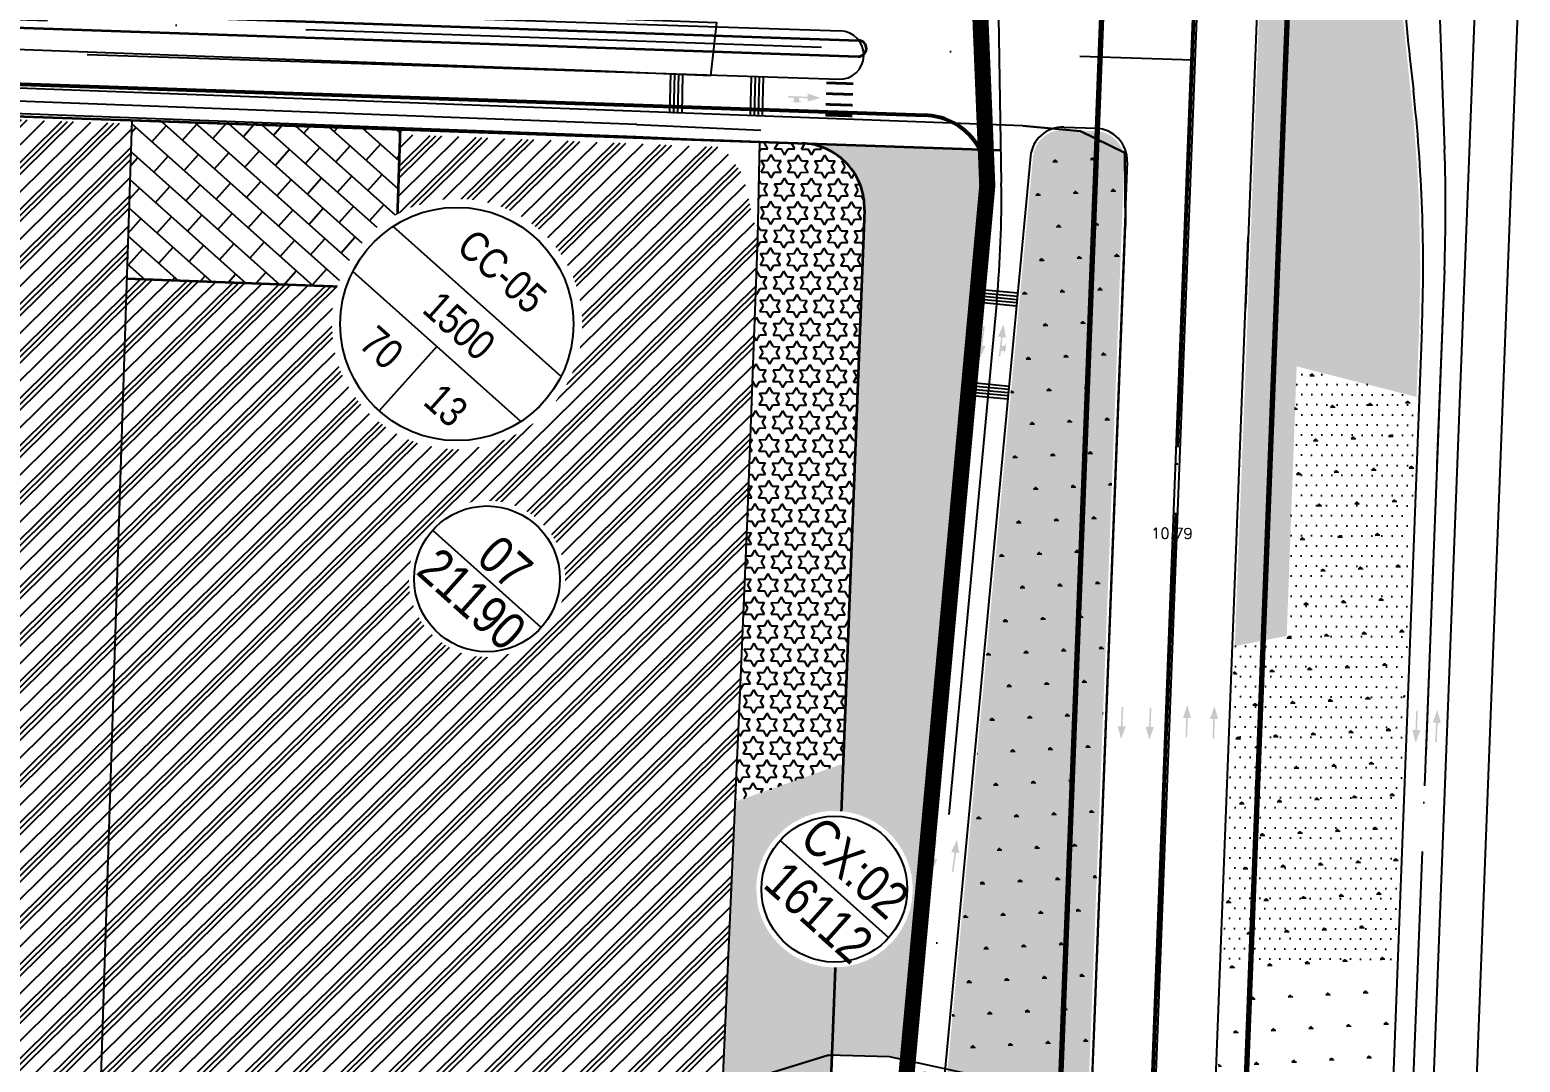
# Model space of a CAD drawing. Extents: x 577299 to 581055, y 2342699 to 2346415.
# Drawn here: x 580604.8 to 580882, y 2343500.2 to 2343692.2 of the extents above; entities that cross this region are included whole.
import ezdxf
from ezdxf.enums import TextEntityAlignment as Align

# ---------------------------------------------------------------- set-up
doc = ezdxf.new("R2010")
doc.units = 0
doc.header["$LTSCALE"] = 10
doc.header["$MEASUREMENT"] = 0
doc.set_wipeout_variables(frame=1)
for name, pattern in [('ACAD_ISO10W100', [18, 12, -3, 0, -3]), ('CENTER', [2, 1.25, -0.25, 0.25, -0.25]), ('DUONGDUT', [0.1875, 0.125, -0.0625]), ('HIDDEN', [0.375, 0.25, -0.125])]:
    doc.linetypes.add(name, pattern=pattern)
for name, color, linetype in [('cayxanh', 74, 'Continuous'), ('dientich', 11, 'Continuous'), ('HTCN', 192, 'Continuous'), ('HTRanhTN', 147, 'Continuous'), ('HTTruongHoc', 40, 'Continuous'), ('KYHIEU', 2, 'Continuous'), ('Long dg', 30, 'Continuous'), ('Lopcaodo', 7, 'Continuous'), ('Lopduong', 7, 'Continuous'), ('LOPKHUNG', 9, 'Continuous'), ('Tim dg', 6, 'CENTER'), ('Vhe', 5, 'Continuous')]:
    doc.layers.add(name, color=color, linetype=linetype)
for name, color, linetype, lineweight in [('dqh', 7, 'Continuous', 60), ('HTCayXanh', 82, 'Continuous', 20), ('r-g-t-ke', 7, 'Continuous', 20), ('VACHSON', 7, 'Continuous', 15), ('whe', 142, 'Continuous', 35), ('wlong-duong', 40, 'Continuous', 53)]:
    doc.layers.add(name, color=color, linetype=linetype, lineweight=lineweight)
doc.styles.add('CHUHOA', font='VHARIALN.TTF')
doc.styles.add('CHUNHO', font='romans.shx')
doc.linetypes.add('BOCAP_XAY', pattern='A,0.75,[147,LTTLL.SHX,S=0.1,R=0,X=0,Y=0],0.75', length=1.5)
pattern_1 = [(44.58224144658647, (-17089.49387132749, 4285.578996322351), (-4.387077063733642, 4.451522754840438), []), (44.58224144658647, (-17090.0422559604, 4286.135436666897), (-4.387077063733642, 4.451522754840438), []), (44.58224144658647, (-17090.59064059355, 4286.691877011443), (-4.387077063733642, 4.451522754840438), []), (44.58224144658647, (-17092.2357944923, 4288.361198044266), (-4.387077063733642, 4.451522754840438), [])]
pattern_2 = [(3.214698798336389, (577864.8251406096, 2342974.837960683), (3.154539778366761, 6.248910202597416), [0.8749999999999994, -6.124999999999996]), (93.21469879833634, (577865.2619521646, 2342974.862494654), (-3.834445096827701, 5.856366683604962), [0.4374999999999998, -11.686855642]), (93.21469879833634, (577865.3711550531, 2342974.868628146), (-3.834445096827701, 5.856366683604962), [0.3499999999999999, -11.774355642]), (93.21469879833634, (577865.1527492758, 2342974.856361161), (-3.834445096827701, 5.856366683604962), [0.3499999999999999, -11.774355642]), (63.21469879833626, (577865.4803579417, 2342974.874761638), (-3.834445092233739, 5.85636668661285), [0.2799999999999998, -6.719999999999996]), (123.2146987983363, (577865.043546387, 2342974.850227668), (-6.988984870600502, -0.3925435159845643), [0.2799999999999997, -6.71999999999999])]
pattern_3 = [(3.214698798336389, (577864.8251406096, 2342974.837960683), (3.154539778366761, 6.248910202597416), [0.8749999999999994, -6.124999999999996]), (93.21469879833634, (577865.2619521644, 2342974.862494653), (-3.834445096827701, 5.856366683604962), [0.4374999999999998, -11.686855642]), (93.21469879833634, (577865.3711550529, 2342974.868628145), (-3.834445096827701, 5.856366683604962), [0.3499999999999999, -11.774355642]), (93.21469879833634, (577865.1527492756, 2342974.856361161), (-3.834445096827701, 5.856366683604962), [0.3499999999999999, -11.774355642]), (63.21469879833626, (577865.4803579415, 2342974.874761638), (-3.834445092233739, 5.85636668661285), [0.2799999999999998, -6.719999999999996]), (123.2146987983363, (577865.043546387, 2342974.850227668), (-6.988984870600502, -0.3925435159845643), [0.2799999999999997, -6.71999999999999])]
pattern_4 = [(359.5822414465865, (-17089.49387132749, 4285.578996322351), (0.01578590593719631, 2.165005960155136), [1.25, -1.25]), (59.58224144658642, (-17089.49387132749, 4285.578996322351), (-1.867057207870469, 1.096173975640932), [1.25, -1.25]), (119.5822414465864, (-17088.86099498766, 4286.656942308764), (-1.882843113807666, -1.068831984514204), [1.249999999999999, -1.249999999999999])]
pattern_5 = [(359.8276750916211, (580965.8097641543, 2346648.409900509), (0.9431350706841188, 1.872171864024684), [0, -1.874999999999995])]

# ---------------------------------------------------------------- blocks, each defined once
blk = doc.blocks.new('dct')
at = {"layer": 'Lopcaodo', "style": 'CHUNHO'}
blk.add_attdef('CAO_DO', (0, 0), '', height=4, dxfattribs=at)
blk = doc.blocks.new('A$C637608E5')
at = {"layer": 'VACHSON'}
blk.add_hatch(color=256, dxfattribs=at).paths.add_polyline_path([(5.999999791150913, 1.199999751988798), (2.399999791174196, 1.19999975245446), (2.39999979105778, 1.799999751616269), (-2.089072950184345e-07, 1.049999751616269), (2.399999791115988, 0.2999997516162694), (2.39999979105778, 0.8999997521750629), (3.999999791092705, 0.8999997526407242), (3.891079665045254, 0.2999997520819306), (3.280029001820367, 0.2999997520819306), (4.334489066503011, -2.48197466135025e-07), (5.49999979196582, 0.2999997520819306), (4.888949129206594, 0.2999997520819306), (4.997869255312253, 0.8999997517094016), (5.999999791150913, 0.8999997521750629)])
blk = doc.blocks.new('KH1')
blk.add_wipeout([(-9.815119456102618, 12.404740682925475), (-7.928703719729572, 13.630616989834209), (-6.2936617965533905, 14.440019016168051), (-4.990080078460707, 14.941880748275345), (-3.044045688846083, 15.479942078704141), (-1.6776825051704556, 15.717712344924973), (0.6337484963214628, 15.871199986289284), (0.6338390846552322, 15.871199985577611), (2.707968272994698, 15.747705651788497), (4.264333061747788, 15.49003355722894), (5.932968518104801, 15.048646055482408), (8.148035402664583, 14.173775639725346), (9.750643573235187, 13.305567916785371), (11.432544526336198, 12.13691817495312), (13.033011343902768, 10.712735401930697), (14.252265038467932, 9.350260761654248), (15.372318226482388, 7.790299001081667), (16.15638603063238, 6.429811262014283), (17.216303460202514, 3.9225681688419805), (17.75712989380162, 1.9085119984362997), (18.055526878773183, -0.17075637020022327), (18.1148684198123, -1.6099199372964215), (17.902499176973883, -4.3264993486354335), (17.43264955666622, -6.445876608543406), (16.65104186108533, -8.612481399515094), (15.720640707677818, -10.440278774586742), (13.845997719605073, -13.056579896551165), (12.145833946884872, -14.765201855953867), (10.189406421313489, -16.248190169707442), (7.410489096666792, -17.724054745070433), (5.4833893786393695, -18.40487564161338), (3.5570247796099324, -18.844884676209176), (0.6337484964899325, -19.091039860894025), (-2.1303580842449055, -18.871126980138676), (-3.947856328314831, -18.479965906793954), (-5.712765514219493, -17.89829965082342), (-7.110599306181582, -17.282017145322786), (-8.465822403928197, -16.53598315617877), (-10.165047533860744, -15.356758049176381), (-10.165047533860744, -15.356758049176381), (-12.946862911990596, -12.617033435934104), (-14.185428233028558, -10.882543884214865), (-15.363752714218656, -8.657579748098023), (-16.13676136185695, -6.5434331753345525), (-16.760585714776546, -3.3496587447714887), (-16.76058571463039, -1.609919936667339), (-16.639835790760607, 1.0757531002613305), (-16.228061740090737, 3.0019028418333207), (-15.032075385260196, 6.147110157236604), (-13.344101922620645, 8.888139475993455), (-12.056425908261755, 10.412934439835649)])
blk.add_line((16.90621199877933, -1.609919938258827), (-15.63871500501409, -1.609911752399057))
blk.add_circle((0.6337484971154481, -1.609919938258827), 16.2724635018339)

msp = doc.modelspace()

# ---------------------------------------------------------------- hatches: boundary and pattern name
at = {"layer": 'cayxanh'}
h = msp.add_hatch(dxfattribs=at)
h.set_pattern_fill('STARS', color=256, scale=9.999999999999998, angle=-0.4177585534135331, style=0)
h.set_pattern_definition(pattern_4)
edge = h.paths.add_edge_path()
edge.add_line((580740.5847781943, 2343671.39890719), (580748.4311491358, 2343671.129823189))
edge.add_arc((580748.0198620684, 2343659.136873472), 11.99999999940849, -2.2075358240618925, 88.03586423077729, ccw=False)
edge.add_line((580760.0109563733, 2343658.674642631), (580759.1207247537, 2343635.580443011))
edge.add_line((580759.1207247537, 2343635.580443011), (580739.5601748448, 2343635.723066637))
edge.add_line((580739.5601748449, 2343635.723066637), (580740.5847781945, 2343671.398907191))
h = msp.add_hatch(dxfattribs=at)
h.set_pattern_fill('STARS', color=256, scale=9.999999999999998, angle=-0.4177585534135331, style=0)
h.set_pattern_definition([(318.2146699746629, (581381.0807274815, 2344376.620268733), (1.442671834006157, 1.614372318177822), [1.25, -1.25]), (18.21466997466294, (581381.0807274815, 2344376.620268733), (-0.6767515217052895, 2.05657661666253), [1.25, -1.25]), (78.21466997466297, (581382.268092548, 2344377.01099141), (-2.119423355711445, 0.4422042984847079), [1.25, -1.25])])
h.paths.add_polyline_path([(580782.8722426875, 2343663.237196759), (580782.740879083, 2343666.445615768, 0.07871170658461087), (580781.5162522362, 2343669.995200318), (580748.4311491358, 2343671.12982319, -0.4154583595835203), (580760.0109563733, 2343658.674642631), (580755.7007576665, 2343546.860383122), (580757.5774071822, 2343546.570945303), (580759.0428254935, 2343546.165972276), (580760.1315112491, 2343545.753956835), (580761.6395004811, 2343545.007690923), (580762.6205510569, 2343544.39671475), (580764.1420681272, 2343543.208564307), (580765.3623285457, 2343541.980068589), (580766.186329507, 2343540.955733255), (580766.9780780836, 2343539.754900081), (580767.8686578372, 2343537.981287744), (580768.3823722932, 2343536.55190415), (580768.7785263546, 2343534.891804117), (580768.9821859971, 2343533.118141991), (580768.9832358574, 2343531.594505276), (580768.812983749, 2343530.003239987), (580768.5447243713, 2343528.722489785), (580767.8110950724, 2343526.576002396), (580767.0287758904, 2343525.024210883), (580766.0596064096, 2343523.566515581), (580765.2973346254, 2343522.639307527), (580763.6569002315, 2343521.06922517), (580762.1880916175, 2343520.013202613), (580760.4993404094, 2343519.100948543), (580758.906267493, 2343518.481842752), (580756.288624912, 2343517.897105135), (580754.5804234094, 2343517.796909734), (580753.952391915, 2343501.504650095), (580764.5991483179, 2343501.197654557), (580768.0794330395, 2343500.4416294)])
h = msp.add_hatch(dxfattribs=at)
h.set_pattern_fill('STARS', color=256, scale=9.999999999999998, angle=-0.4177585534135331, style=0)
h.set_pattern_definition(pattern_4)
h.paths.add_polyline_path([(580759.120724754, 2343635.580443011), (580739.5601748449, 2343635.723066637), (580738.2947485615, 2343601.300685776), (580736.9947916972, 2343570.309153339), (580736.0231591144, 2343548.642159994), (580756.0414816316, 2343555.699371868)])
h = msp.add_hatch(dxfattribs=at)
h.set_pattern_fill('STARS', color=256, scale=9.999999999999998, angle=-0.4177585534135331, style=0)
h.set_pattern_definition(pattern_4)
edge = h.paths.add_edge_path()
edge.add_line((580756.0414816316, 2343555.699371868), (580745.4851007512, 2343281.847980894))
edge.add_arc((580739.4895535987, 2343282.079096314), 5.99999999962375, 267.9655046222066, 357.7924641759381, ccw=False)
edge.add_line((580739.2765465099, 2343276.082878508), (580725.3767447419, 2343276.576649148))
edge.add_line((580725.3767447418, 2343276.576649148), (580733.179946571, 2343485.239729539))
edge.add_line((580733.1799465709, 2343485.239729539), (580736.0231591143, 2343548.642159994))
edge.add_line((580736.0231591142, 2343548.642159994), (580756.0414816316, 2343555.699371868))
at = {"layer": 'HTCayXanh', "extrusion": (-8.808610510276462e-05, -0.0001148996954278032, 0.9999999895194491)}
h = msp.add_hatch(dxfattribs=at)
h.set_pattern_fill('SWAMP', color=256, scale=6.99999999999999, angle=44.58224144541879, style=0)
h.set_pattern_definition(pattern_2)
edge = h.paths.add_edge_path()
edge.add_line((580862.7501752004, 2343623.94905544), (580840.4524181022, 2343629.629088209))
edge.add_line((580840.4524181017, 2343629.629088209), (580838.6053940143, 2343579.485829979))
edge.add_line((580838.6053940139, 2343579.485829979), (580828.9389963585, 2343577.580372285))
edge.add_line((580828.9389963592, 2343577.580372285), (580831.9950715248, 2343655.943098996))
edge.add_line((580831.9950715248, 2343655.943098996), (580836.3399024209, 2343772.061972369))
edge.add_line((580836.339902421, 2343772.06197237), (580837.848436581, 2343812.851706673))
edge.add_arc((580849.4198176695, 2343812.423760182), 11.57929179625674, 158.5624341704153, 177.8819850595276, ccw=False)
edge.add_line((580838.6416231361, 2343816.655842542), (580847.7028027154, 2343840.340323606))
edge.add_arc((580852.8269625916, 2343838.379928834), 5.486361462081247, 87.69826997652638, 159.0642105185757, ccw=False)
edge.add_line((580853.0473056363, 2343843.861863806), (580858.2242121509, 2343843.666009177))
edge.add_arc((580858.0161967119, 2343838.167663372), 5.502279255799278, -2.192786047492973, 87.83339829741368, ccw=False)
edge.add_line((580863.5144468781, 2343837.957135194), (580862.4799512677, 2343811.229665454))
edge.add_line((580862.4799512685, 2343811.229665454), (580860.0499210748, 2343748.446838891))
edge.add_line((580860.0499210742, 2343748.446838891), (580859.3939639381, 2343731.499377414))
edge.add_arc((581159.6691265854, 2343719.877127323), 300.4999999999995, 177.7834542172988, 181.6958762051745)
edge.add_line((580859.3007477722, 2343710.984039605), (580859.6472037655, 2343702.933224957))
edge.add_line((580859.6472037653, 2343702.933224957), (580860.3033308762, 2343693.79321735))
edge.add_line((580860.3033308764, 2343693.79321735), (580862.2434734607, 2343674.972772411))
edge.add_line((580862.2434734604, 2343674.972772412), (580862.8543872051, 2343667.02637509))
edge.add_line((580862.8543872051, 2343667.02637509), (580863.2416633491, 2343659.387224039))
edge.add_line((580863.2416633486, 2343659.387224039), (580863.4561759331, 2343647.572714289))
edge.add_line((580863.456175934, 2343647.572714288), (580863.2781868593, 2343637.709303295))
edge.add_line((580863.2781868589, 2343637.709303295), (580862.9126560581, 2343628.164098507))
edge.add_line((580862.9126560586, 2343628.164098507), (580862.7501751999, 2343623.949055439))
h = msp.add_hatch(dxfattribs=at)
h.set_pattern_fill('SWAMP', color=256, scale=6.99999999999999, angle=44.58224144541879, style=0)
h.set_pattern_definition(pattern_3)
h.paths.add_polyline_path([(580801.1759960747, 2343480.423837783), (580803.307248509, 2343535.712322709), (580804.7372722034, 2343572.809684886), (580795.1574230667, 2343570.921287793), (580791.6720441938, 2343480.504351162)])
h.paths.add_polyline_path([(580804.7372722034, 2343572.809684886), (580808.3945828588, 2343667.686838695, 0.4145443155495398), (580803.1043147498, 2343673.394848477), (580799.1133153348, 2343673.544180081), (580795.1574230667, 2343570.921287793)])
h.paths.add_polyline_path([(580791.6720441938, 2343480.504351162), (580799.1133153348, 2343673.544180081), (580797.0942826984, 2343673.619726418, 0.3979402686057793), (580791.412542416, 2343668.635858008), (580788.5354361353, 2343637.88095133), (580782.130606591, 2343569.416349841), (580777.9252749272, 2343524.463341411), (580773.8270755059, 2343480.655526038)])
h.paths.add_polyline_path([(580805.9523137948, 2343672.594862969), (580805.5057013307, 2343660.658808968), (580800.185413419, 2343660.857878686), (580800.6320258838, 2343672.793932687)], flags=25)
h = msp.add_hatch(dxfattribs=at)
h.set_pattern_fill('SWAMP', color=256, scale=6.99999999999999, angle=44.58224144541879, style=0)
h.set_pattern_definition(pattern_2)
h.paths.add_polyline_path([(580862.7501752004, 2343623.94905544), (580840.4524181017, 2343629.629088209), (580838.5188454939, 2343579.468769378), (580861.2079617106, 2343583.941288779)])
h.paths.add_polyline_path([(580861.2079617106, 2343583.941288779), (580838.5188454939, 2343579.468769378), (580836.1660058969, 2343518.431917783), (580858.6753654631, 2343518.2412282)])
h.paths.add_polyline_path([(580838.5188454939, 2343579.468769378), (580828.9389963592, 2343577.580372285), (580826.6620540237, 2343518.512431162), (580836.1660058969, 2343518.431917783)])
h = msp.add_hatch(dxfattribs=at)
h.set_pattern_fill('SWAMP', color=256, scale=6.99999999999999, angle=44.58224144541879, style=0)
h.set_pattern_definition(pattern_3)
h.paths.add_polyline_path([(580858.6697574514, 2343518.095746377), (580857.1992912628, 2343479.949232598), (580825.1859797908, 2343480.220435561), (580825.7765432729, 2343495.540704529), (580826.6935064127, 2343519.328362188)])
at = {"layer": 'HTCN'}
h = msp.add_hatch(dxfattribs=at)
h.set_pattern_fill('PLASTI', color=256, scale=24.99999999999999, angle=44.58224144658647, style=0)
h.set_pattern_definition(pattern_1)
edge = h.paths.add_edge_path()
edge.add_arc((580518.1375984154, 2343533.129853319), 27.12077250302571, 333.2481447317722, 483.1812240455889)
edge.add_line((580503.2946983716, 2343555.828413173), (580542.3554819073, 2343520.922051701))
edge = h.paths.add_edge_path()
edge.add_arc((580518.1375984151, 2343533.129853319), 27.12077250306786, 228.2146843889573, 303.1812538881221)
edge.add_line((580532.9805102819, 2343510.431301196), (580513.4501157821, 2343527.884484374))
edge.add_line((580513.450115782, 2343527.884484374), (580500.0659051776, 2343512.90733605))
h.paths.add_polyline_path([(580451.600142757, 2343681.311399792), (580623.6928630501, 2343674.757643552), (580617.9099196941, 2343495.63832439), (580532.9672417706, 2343499.860493022), (580444.6726701115, 2343504.08137839)])
edge = h.paths.add_edge_path()
edge.add_arc((580518.1375984156, 2343533.129853319), 27.12077250297108, 303.181253887847, 333.2481447314449)
edge.add_line((580542.3554819073, 2343520.922051701), (580503.2946983716, 2343555.828413173))
edge.add_arc((580518.1375984154, 2343533.129853318), 27.12077250330956, 123.1812240450446, 153.2481148861458)
edge.add_line((580493.9197212826, 2343545.337667552), (580532.980510282, 2343510.431301196))
h = msp.add_hatch(dxfattribs=at)
h.set_pattern_fill('PLASTI', color=256, scale=24.99999999999999, angle=44.58224144658647, style=0)
h.set_pattern_definition(pattern_1)
h.paths.add_polyline_path([(580661.2353044876, 2343641.452547205), (580661.9740048468, 2343644.441984967), (580622.7617208939, 2343645.917331646), (580617.9096490515, 2343495.633871397), (580733.1799465709, 2343485.239729539), (580736.9947916977, 2343570.30915335), (580738.2947485612, 2343601.300685775), (580740.2132446135, 2343653.488002132), (580737.4290171051, 2343665.312119702), (580733.7672183111, 2343670.434879517), (580673.6555677205, 2343672.795542731), (580673.1752571533, 2343657.918533459), (580675.5236515037, 2343659.135568273), (580679.6371089267, 2343660.36100019), (580682.2720228282, 2343660.732903069), (580686.269950734, 2343660.721849006), (580689.2345534912, 2343660.264614903), (580691.5792227893, 2343659.61665806), (580693.3211199981, 2343658.957433353), (580695.7339027689, 2343657.763407894), (580697.3035836911, 2343656.785846017), (580699.7379659042, 2343654.884840528), (580699.7380559659, 2343654.884760043), (580701.6904276724, 2343652.91921216), (580703.0088292111, 2343651.280275625), (580704.2756269341, 2343649.358942548), (580705.700554539, 2343646.521162809), (580706.5224976684, 2343644.234149059), (580707.1563441677, 2343641.577989005), (580707.4821995951, 2343638.740129603), (580707.4838793713, 2343636.302310859), (580707.2114759982, 2343633.756286398), (580706.782260993, 2343631.707086075), (580705.6084541155, 2343628.272706252), (580704.3567434244, 2343625.789839832), (580702.8060722551, 2343623.457527349), (580701.5864374009, 2343621.973994462), (580698.9617423704, 2343619.46186269), (580696.6116485884, 2343617.772226599), (580693.9096466552, 2343616.312620087), (580691.3607299887, 2343615.32205082), (580687.1725018597, 2343614.386470634), (580683.9641722941, 2343614.198284484), (580680.7015316673, 2343614.462101188), (580676.6275041264, 2343615.463745405), (580674.1067106882, 2343616.499017278), (580671.8005985902, 2343617.77305021), (580668.6755913349, 2343620.125522964), (580666.1229104274, 2343622.799943597), (580664.6634900048, 2343624.803599642), (580663.4256086806, 2343626.949932161), (580662.583427208, 2343628.804550069), (580661.8988874613, 2343630.750308697), (580661.2572130708, 2343633.432374488), (580660.9256653208, 2343638.627715229)])
at = {"layer": 'HTTruongHoc'}
h = msp.add_hatch(dxfattribs=at)
h.set_pattern_fill('AR-B816', color=1, scale=0.4999999999999999, angle=-0.4177585534135331, style=0)
h.set_pattern_definition([(318.2146699746629, (581381.0807274815, 2344376.620268733), (2.665366308826953, 2.982586535168793), []), (48.21466997462534, (581381.0807274815, 2344376.620268733), (-0.3172202263418398, 5.647952843995744), [3.999999999999999, -3.999999999999999])])
h.paths.add_polyline_path([(580661.9339460909, 2343644.443492161), (580663.1504013046, 2343647.500145087), (580665.3677223116, 2343651.229622544), (580666.9134018434, 2343652.959263836), (580669.4195503962, 2343655.52206825), (580671.5402317388, 2343657.071195851), (580673.1752571532, 2343657.918533459), (580673.6845485932, 2343673.693188408), (580623.7151267529, 2343675.406843305), (580622.7628300741, 2343645.917289912)])
at = {"layer": 'Tim dg', "linetype": 'Continuous', "extrusion": (-8.808610510276462e-05, -0.0001148996954278032, 0.9999999895194491)}
h = msp.add_hatch(dxfattribs=at)
h.set_pattern_fill('DOTS', color=96, scale=29.99999999999996, angle=-0.1723249083789161, style=0)
h.set_pattern_definition(pattern_5)
edge = h.paths.add_edge_path()
edge.add_line((580862.7501752002, 2343623.94905544), (580840.452418102, 2343629.629088209))
edge.add_line((580840.4524181017, 2343629.62908821), (580838.6053940143, 2343579.48582998))
edge.add_line((580838.6053940139, 2343579.485829979), (580828.9389963585, 2343577.580372286))
edge.add_line((580828.9389963592, 2343577.580372286), (580831.9950715248, 2343655.943098996))
edge.add_line((580831.9950715245, 2343655.943098996), (580836.3399024206, 2343772.061972369))
edge.add_line((580836.339902421, 2343772.06197237), (580837.848436581, 2343812.851706673))
edge.add_arc((580849.41981767, 2343812.423760183), 11.57929179625674, 158.5624341704153, 177.8819850595276, ccw=False)
edge.add_line((580838.6416231366, 2343816.655842543), (580847.7028027158, 2343840.340323607))
edge.add_arc((580852.8269625916, 2343838.379928835), 5.486361462081247, 87.69826997652638, 159.0642105185757, ccw=False)
edge.add_line((580853.0473056361, 2343843.861863807), (580858.2242121507, 2343843.666009177))
edge.add_arc((580858.0161967117, 2343838.167663373), 5.502279255799278, -2.192786047492973, 87.83339829741368, ccw=False)
edge.add_line((580863.5144468783, 2343837.957135194), (580862.479951268, 2343811.229665454))
edge.add_line((580862.4799512685, 2343811.229665455), (580860.0499210748, 2343748.446838891))
edge.add_line((580860.0499210744, 2343748.446838891), (580859.3939639383, 2343731.499377414))
edge.add_arc((581159.6691265856, 2343719.877127324), 300.4999999999995, 177.7834542172988, 181.6958762051745)
edge.add_line((580859.3007477722, 2343710.984039606), (580859.6472037655, 2343702.933224957))
edge.add_line((580859.6472037653, 2343702.933224957), (580860.3033308762, 2343693.793217351))
edge.add_line((580860.3033308764, 2343693.793217351), (580862.2434734607, 2343674.972772412))
edge.add_line((580862.2434734604, 2343674.972772413), (580862.8543872051, 2343667.026375091))
edge.add_line((580862.8543872053, 2343667.02637509), (580863.2416633493, 2343659.38722404))
edge.add_line((580863.2416633486, 2343659.387224039), (580863.4561759331, 2343647.572714289))
edge.add_line((580863.456175934, 2343647.572714289), (580863.2781868593, 2343637.709303296))
edge.add_line((580863.2781868591, 2343637.709303296), (580862.9126560583, 2343628.164098508))
edge.add_line((580862.9126560586, 2343628.164098508), (580862.7501751999, 2343623.94905544))
h = msp.add_hatch(dxfattribs=at)
h.set_pattern_fill('DOTS', color=96, scale=29.99999999999996, angle=-0.1723249083789161, style=0)
h.set_pattern_definition([(359.8276750916211, (580965.809764154, 2346648.409900509), (0.9431350706841188, 1.872171864024684), [0, -1.874999999999995])])
h.paths.add_polyline_path([(580801.1759960749, 2343480.423837784), (580803.307248509, 2343535.71232271), (580804.7372722037, 2343572.809684887), (580795.1574230664, 2343570.921287793), (580791.6720441938, 2343480.504351163)])
h.paths.add_polyline_path([(580804.7372722037, 2343572.809684887), (580808.3945828585, 2343667.686838695, 0.4145443155495398), (580803.1043147498, 2343673.394848478), (580799.1133153345, 2343673.544180082), (580795.1574230664, 2343570.921287793)])
h.paths.add_polyline_path([(580791.6720441938, 2343480.504351163), (580799.1133153345, 2343673.544180082), (580797.0942826979, 2343673.619726418, 0.3979402686057793), (580791.412542416, 2343668.635858008), (580788.5354361353, 2343637.88095133), (580782.1306065912, 2343569.416349841), (580777.9252749269, 2343524.463341411), (580773.8270755054, 2343480.655526039)])
h.paths.add_polyline_path([(580805.952313795, 2343672.59486297), (580805.5057013307, 2343660.658808969), (580800.1854134193, 2343660.857878686), (580800.6320258838, 2343672.793932687)], flags=25)
h = msp.add_hatch(dxfattribs=at)
h.set_pattern_fill('DOTS', color=96, scale=29.99999999999996, angle=-0.1723249083789161, style=0)
h.set_pattern_definition(pattern_5)
h.paths.add_polyline_path([(580862.7501752002, 2343623.94905544), (580840.4524181017, 2343629.62908821), (580838.5188454939, 2343579.468769379), (580861.2079617104, 2343583.941288779)])
h.paths.add_polyline_path([(580861.2079617104, 2343583.941288779), (580838.5188454939, 2343579.468769379), (580836.1660058973, 2343518.431917783), (580858.6753654631, 2343518.241228201)])
h.paths.add_polyline_path([(580838.5188454939, 2343579.468769379), (580828.9389963592, 2343577.580372286), (580826.6620540239, 2343518.512431163), (580836.1660058973, 2343518.431917783)])
at = {"layer": 'VACHSON', "extrusion": (-8.808610510267492e-05, -0.0001148996954270983, 0.9999999895194491)}
for points in [[(580782.437067786, 2343637.055059783), (580781.9728943971, 2343633.485109775), (580782.5678860662, 2343633.407747545), (580781.5146975568, 2343631.124483661), (580781.0804068963, 2343633.601153123), (580781.675398564, 2343633.523790892), (580782.1395719522, 2343637.093740899)], [(580773.4780062891, 2343541.571608985), (580773.0138329016, 2343538.001658978), (580773.6088245688, 2343537.924296747), (580772.55563606, 2343535.641032864), (580772.1213453996, 2343538.117702325), (580772.7163370671, 2343538.040340094), (580773.180510456, 2343541.610290101)]]:
    msp.add_hatch(color=256, dxfattribs=at).paths.add_polyline_path(points)
at = {"layer": 'VACHSON', "extrusion": (-8.808610510273748e-05, -0.0001148996954270931, 0.9999999895194491)}
for points in [[(580808.1963589126, 2343566.254049174), (580808.0491480748, 2343562.657060301), (580808.6486462203, 2343562.632525161), (580807.8011329814, 2343560.265201503), (580807.1499008569, 2343562.69386301), (580807.7493990026, 2343562.669327871), (580807.8966098407, 2343566.266316744)], [(580813.4279957917, 2343566.149542108), (580813.2807849527, 2343562.552553234), (580813.8802830991, 2343562.528018094), (580813.0327698595, 2343560.160694435), (580812.381537735, 2343562.589355943), (580812.9810358812, 2343562.564820804), (580813.1282467176, 2343566.161809677)], [(580820.0760354102, 2343560.616373665), (580820.1980376127, 2343564.214305772), (580820.7976929643, 2343564.193972072), (580820.1294585781, 2343566.618010603), (580819.2985545862, 2343564.244806323), (580819.8982099374, 2343564.224472622), (580819.7762077344, 2343560.626540515)], [(580825.1091934363, 2343560.428047514), (580825.2311956387, 2343564.025979621), (580825.8308509905, 2343564.005645921), (580825.1626166045, 2343566.429684452), (580824.3317126122, 2343564.056480172), (580824.9313679638, 2343564.036146471), (580824.8093657605, 2343560.438214364)], [(580862.9973181696, 2343565.571384178), (580862.8501073315, 2343561.974395304), (580863.4496054777, 2343561.949860164), (580862.6020922384, 2343559.582536506), (580861.9508601141, 2343562.011198014), (580862.5503582589, 2343561.986662874), (580862.6975690969, 2343565.583651748)]]:
    msp.add_hatch(color=256, dxfattribs=at).paths.add_polyline_path(points)
at = {"layer": 'VACHSON', "extrusion": (-8.808610510279174e-05, -0.0001148996954285132, 0.9999999895194491)}
msp.add_hatch(color=256, dxfattribs=at).paths.add_polyline_path([(580866.2289018293, 2343559.718090179), (580866.3761126669, 2343563.315079053), (580865.7766145209, 2343563.339614192), (580866.6241277605, 2343565.706937851), (580867.2753598846, 2343563.278276343), (580866.6758617389, 2343563.302811482), (580866.528650902, 2343559.705822609)])
at = {"layer": 'VACHSON', "extrusion": (-8.808610510285429e-05, -0.000114899695428508, 0.9999999895194491)}
msp.add_hatch(color=256, dxfattribs=at).paths.add_polyline_path([(580776.3261120175, 2343535.621208605), (580776.7902854055, 2343539.191158612), (580776.1952937371, 2343539.268520843), (580777.2484822464, 2343541.551784726), (580777.6827729065, 2343539.075115265), (580777.0877812388, 2343539.152477496), (580776.6236078511, 2343535.582527488)])

# ---------------------------------------------------------------- linework, layer by layer
at = {"layer": 'dientich'}
msp.add_line((580740.2132446133, 2343653.488002132), (580740.5847781943, 2343671.39890719, 323.3233848452733), dxfattribs=at)
msp.add_lwpolyline([(580451.600142757, 2343681.311399792), (580623.7151267529, 2343675.406843305), (580617.9099196941, 2343495.63832439), (580532.9672417706, 2343499.860493022), (580444.6726701208, 2343504.081378389), (580444.6726701115, 2343504.08137839)], close=True, dxfattribs=at)
at = {"layer": 'HTRanhTN', "linetype": 'BOCAP_XAY', "ltscale": 0.5}
for points in [[(580717.656215186, 2343674.600534005), (580449.39404899, 2343684.738924451)], [(580449.2751115304, 2343682.465923377), (580717.5149737203, 2343672.373504627)]]:
    msp.add_lwpolyline(points, dxfattribs=at)
at = {"layer": 'HTRanhTN', "linetype": 'BOCAP_XAY', "ltscale": 0.5, "extrusion": (-8.808610510276466e-05, -0.0001148996954278032, 0.999999989519449)}
for points, elevation in [([(580740.7499356128, 2343673.538034822), (580717.6549221765, 2343674.580452355)], 1.012935231940787), ([(580740.6086941941, 2343671.311005441), (580717.5136807571, 2343672.353422975)], 1.01293523194073)]:
    msp.add_lwpolyline(points, dxfattribs=dict(at, elevation=elevation))
at = {"layer": 'Long dg', "linetype": 'Continuous', "extrusion": (-8.808610510276466e-05, -0.0001148996954278032, 0.999999989519449)}
for p, q in [((580837.5844207611, 2343814.418544171, 13.11728899336166), (580830.9171213768, 2343640.496750323, 13.09671813557032)), ((580797.1140776954, 2343674.139220673, 13.09760606671771), (580803.1241097264, 2343673.914342734, 13.09810962862956)), ((580780.9039011018, 2343642.19655305, 7.547507914449465), (580788.3708083285, 2343641.49734477, 13.09308536452644)), ((580780.9597867886, 2343642.7939447, 7.547581477321401), (580788.426694015, 2343642.094736421, 13.09315892739845)), ((580781.015672476, 2343643.391336352, 7.547655040193483), (580788.4825797025, 2343642.692128072, 13.09323249027052)), ((580781.071558163, 2343643.988728003, 7.547728603065533), (580788.538465389, 2343643.289519722, 13.09330605314246)), ((580780.8480154148, 2343641.5991614, 7.547434351577483), (580788.314922641, 2343640.899953119, 13.09301180165446)), ((580779.3391018647, 2343625.469586825, 7.545448154033088), (580786.8060090912, 2343624.770378544, 13.09102560411008)), ((580779.394987552, 2343626.066978476, 7.54552171690512), (580786.8618947784, 2343625.367770195, 13.09109916698211)), ((580779.4508732392, 2343626.664370126, 7.545595279777166), (580786.917780465, 2343625.965161846, 13.0911727298541)), ((580779.2273304907, 2343624.274803523, 7.545301028289071), (580786.6942377174, 2343623.575595242, 13.09087847836601)), ((580779.2832161777, 2343624.872195174, 7.545374591161109), (580786.7501234042, 2343624.172986893, 13.09095204123805))]:
    msp.add_line(p, q, dxfattribs=at)
at = {"layer": 'Long dg', "ltscale": 0.2, "extrusion": (-8.808610510276466e-05, -0.0001148996954278032, 0.999999989519449)}
for p, q in [((580874.0176104172, 2343708.537317276, 7.563332472204703), (580847.3082310371, 2343015.648231054, 7.481367001174003)), ((580615.7066945964, 2343696.620073054, 7.539209581740091), (580755.5369392855, 2343692.026120044, 7.550998839692369)), ((580615.4111875775, 2343687.625447403, 7.538150071918888), (580755.2414325888, 2343683.031500653, 7.549939330618795)), ((580861.495798686, 2343686.856425291, 7.559738346656997), (580862.1330498583, 2343681.10565369, 7.559133717719097)), ((580790.9163040866, 2343668.702910473, 7.551435440466977), (580766.668742524, 2343409.507907229, 7.519518139947056)), ((580808.8953113402, 2343667.687423013, 13.09790252011981), (580801.677305548, 2343480.439445414, 13.07575197827518)), ((580782.8722426877, 2343663.237196759), (580759.1822189598, 2343410.002010157, 7.518915453515238)), ((580831.3685507362, 2343653.602839507, 23.99826390013399), (580806.8368393346, 2343017.206370975, 23.92298123603043)), ((580863.7354923659, 2343636.508697647, 7.554150693919547), (580839.8137971247, 2343015.937125387, 7.480740039544958))]:
    msp.add_line(p, q, dxfattribs=at)
at = {"layer": 'Long dg', "color": 7, "linetype": 'Continuous', "ltscale": 2, "extrusion": (-8.808610510276466e-05, -0.0001148996954278032, 0.999999989519449)}
for points, elevation in [([(580723.8624182923, 2343676.742993269), (580724.0347735115, 2343684.077131239)], 1.01293523194073), ([(580724.6122395197, 2343676.718358837), (580724.7845745927, 2343684.051639548)], 1.012935231941299), ([(580725.3622252238, 2343676.693719001), (580725.5345401473, 2343684.026142268)], 1.012935231940901), ([(580726.1123758935, 2343676.669073746), (580726.2846706616, 2343684.000639374)], 1.01293523194073), ([(580738.8494746311, 2343676.250612391), (580739.021180622, 2343683.557124143)], 1.012935231941242), ([(580739.5991029332, 2343676.225984298), (580739.7708709711, 2343683.535136265)], 1.012935231941128), ([(580740.3487312343, 2343676.201356201), (580740.5205613191, 2343683.513148389)], 1.012935231940673), ([(580741.0983595375, 2343676.176728107), (580741.2702516675, 2343683.491160513)], 1.012935231941128)]:
    msp.add_lwpolyline(points, dxfattribs=dict(at, elevation=elevation))
at = {"layer": 'Long dg', "ltscale": 0.2, "extrusion": (-8.808610510276466e-05, -0.0001148996954278032, 0.999999989519449)}
for centre, radius, start, end in [((581159.6691265866, 2343719.877127324, -312.8949944830568), 299.9999999999999, 177.78345420568, 186.3232290155495), ((580755.3822904961, 2343687.508503791, -312.8949944830571), 4.499739329254194, 268.0506799249992, 88.05067992499917), ((580755.3822904961, 2343687.508503791, -312.8949944830571), 4.499739329254194, 268.0506799249992, 88.05067992499917), ((580563.9565467209, 2343648.043989755, -312.8949944830566), 299.9999999999999, 357.7924637425682, 6.323229015549479)]:
    msp.add_arc(centre, radius, start, end, dxfattribs=at)
at = {"layer": 'Long dg', "linetype": 'Continuous', "ltscale": 0.2, "extrusion": (-8.808610510276466e-05, -0.0001148996954278032, 0.999999989519449)}
for centre, start, end in [((580796.8886325854, 2343668.123572486, -307.3499944830568), 87.85715802901224, 174.6555626564121), ((580802.8986646371, 2343667.898694547, -307.349994483057), 357.7924636420771, 87.85715802901224)]:
    msp.add_arc(centre, 5.999999999999998, start, end, dxfattribs=at)
at = {"layer": 'Lopduong'}
for points in [[(580526.6109477784, 2343701.312525771), (580732.4799846401, 2343693.578955441), (580731.3675742361, 2343683.651802369), (580711.0605752855, 2343684.548888558), (580528.3069671376, 2343691.303560779)], [(580711.0605752855, 2343684.548888558), (580528.3068309063, 2343691.301482811)], [(580725.50337517, 2343489.713404302), (580735.1047786404, 2343495.905563165), (580753.3192199678, 2343501.522907389), (580764.5991483182, 2343501.197654556), (580783.7004020924, 2343497.048273245), (580795.6537548713, 2343494.310046203), (580802.3909201112, 2343495.953967897), (580802.8952554155, 2343508.204616324), (580808.613225302, 2343655.754847528), (580808.4541955856, 2343669.329367872), (580800.2203394063, 2343673.356509591), (580789.48568282, 2343674.402805904), (580529.814990669, 2343684.099374084)], [(580789.48568282, 2343674.402805905), (580800.2203394063, 2343673.356509591), (580808.4541955853, 2343669.329367871), (580808.613225302, 2343655.754847528)]]:
    msp.add_lwpolyline(points, dxfattribs=at)
at = {"layer": 'Lopduong', "extrusion": (-8.808610510276466e-05, -0.0001148996954278032, 0.999999989519449), "elevation": 1.01293523194073}
msp.add_lwpolyline([(580725.5020860397, 2343489.693322815), (580735.1034893796, 2343495.88548188), (580753.3179305898, 2343501.502826486), (580753.9521920264, 2343501.484537791)], dxfattribs=at)
at = {"layer": 'Tim dg', "linetype": 'ACAD_ISO10W100', "ltscale": 0.8, "extrusion": (-8.808610510276466e-05, -0.0001148996954278032, 0.999999989519449)}
for p, q in [((580781.6824839518, 2343896.819445062, 7.576832589828721), (580785.4807029585, 2343663.73670652, 7.5503860242022)), ((580368.0588105137, 2343702.184920782), (580821.1089442894, 2343686.647987368)), ((580866.9322357418, 2343697.579411803, 7.561449289125107), (580867.9365094583, 2343669.949295169, 7.558363059667038)), ((580867.9118373923, 2343647.49660037, 7.555781078579811), (580843.5610140807, 2343015.792678219, 7.481053520359506)), ((580784.6378040807, 2343641.849460391, 7.547796938581981), (580762.9254807418, 2343409.754958693, 7.519216796731165))]:
    msp.add_line(p, q, dxfattribs=at)
at = {"layer": 'Tim dg', "linetype": 'ACAD_ISO10W100', "ltscale": 0.3, "extrusion": (-8.808610510276466e-05, -0.0001148996954278032, 0.999999989519449)}
for p, q in [((580866.9322357418, 2343697.579411803, 7.561449289125107), (580867.9365094583, 2343669.949295169, 7.558363059667038)), ((580867.9118373923, 2343647.49660037, 7.555781078579811), (580843.5610140807, 2343015.792678219, 7.481053520359506))]:
    msp.add_line(p, q, dxfattribs=at)
at = {"layer": 'Tim dg', "linetype": 'ACAD_ISO10W100', "ltscale": 0.3, "extrusion": (-8.808610510276466e-05, -0.0001148996954278032, 0.999999989519449), "elevation": 1.012935231941015}
msp.add_lwpolyline([(580844.5579679916, 2344294.105322284), (580831.7395866355, 2343960.743005698), (580822.0549786305, 2343710.529265372), (580795.3452279577, 2343017.630746473), (580786.7718447761, 2342790.802333203)], dxfattribs=at)
at = {"layer": 'Tim dg', "linetype": 'ACAD_ISO10W100', "ltscale": 0.8, "extrusion": (-8.808610510276466e-05, -0.0001148996954278032, 0.999999989519449), "elevation": 1.012935231941071}
msp.add_lwpolyline([(580844.5579679916, 2344294.105322284), (580831.7395866353, 2343960.743005697), (580822.0549786305, 2343710.529265372), (580795.3452279577, 2343017.630746473), (580786.7718447761, 2342790.802333201)], dxfattribs=at)
at = {"layer": 'Tim dg', "linetype": 'HIDDEN', "ltscale": 10, "extrusion": (-8.808610510276466e-05, -0.0001148996954278032, 0.999999989519449), "const_width": 0.9999999999999997}
for points, elevation in [([(580809.552341985, 2343833.516928975), (580804.8178852726, 2343711.196432939), (580778.1080298991, 2343018.29520346), (580769.5341532337, 2342791.453862404)], 1.012935231940901), ([(580809.552341985, 2343833.516928974), (580804.8178852728, 2343711.196432939), (580778.1080298991, 2343018.295203459), (580769.5341532337, 2342791.453862404)], 1.012935231940901), ([(580844.0242644581, 2343832.124108271), (580839.2920719888, 2343709.862097804), (580812.5824260156, 2343016.966289484), (580804.0095363186, 2342790.150804004)], 1.012935231941128), ([(580844.0242644583, 2343832.124108271), (580839.2920719888, 2343709.862097805), (580812.5824260161, 2343016.966289484), (580804.0095363191, 2342790.150804004)], 1.012935231941015)]:
    msp.add_lwpolyline(points, dxfattribs=dict(at, elevation=elevation))
at = {"layer": 'Tim dg', "color": 160, "linetype": 'Continuous', "ltscale": 0.3, "extrusion": (-8.808610510276466e-05, -0.0001148996954278032, 0.999999989519449)}
for points, elevation in [([(580825.702719098, 2343814.468959573), (580821.6802592098, 2343710.543769015), (580794.9705062622, 2343017.64519119), (580786.3971123509, 2342790.816496883)], 1.012935231941128), ([(580825.7027190984, 2343814.468959573), (580821.6802592103, 2343710.543769015), (580794.9705062622, 2343017.64519119), (580786.3971123509, 2342790.816496883)], 1.012935231941128), ([(580826.4521579279, 2343814.439952286), (580822.4296980511, 2343710.514761731), (580795.7199496551, 2343017.616301754), (580787.146577201, 2342790.788169525)], 1.012935231940901), ([(580826.4521579279, 2343814.439952286), (580822.4296980511, 2343710.514761731), (580795.7199496556, 2343017.616301754), (580787.1465772005, 2342790.788169524)], 1.012935231941071)]:
    msp.add_lwpolyline(points, dxfattribs=dict(at, elevation=elevation))
at = {"layer": 'Tim dg', "linetype": 'ACAD_ISO10W100', "ltscale": 0.3, "extrusion": (-8.808610510276466e-05, -0.0001148996954278032, 0.999999989519449)}
for centre in [(580568.1328918737, 2343659.031892551, -312.8949944830569), (580568.1328918735, 2343659.03189255, -312.8949944830567)]:
    msp.add_arc(centre, 299.9999999999999, 357.7924637425682, 2.081616640478066, dxfattribs=at)
at = {"layer": 'Tim dg', "linetype": 'ACAD_ISO10W100', "ltscale": 0.2, "extrusion": (-8.808610510276466e-05, -0.0001148996954278032, 0.999999989519449)}
msp.add_arc((580585.50566412, 2343660.457543595, -312.8949944830568), 200.0000000000061, 354.6555626564121, 0.933584908896135, dxfattribs=at)
at = {"layer": 'Tim dg', "linetype": 'ACAD_ISO10W100', "ltscale": 0.8, "extrusion": (-8.808610510276466e-05, -0.0001148996954278032, 0.999999989519449)}
msp.add_arc((580585.5056641204, 2343660.457543595, -312.8949944830568), 200.0000000000061, 354.6555626564121, 0.933584908896135, dxfattribs=at)
at = {"layer": 'VACHSON', "extrusion": (-8.808610510276466e-05, -0.0001148996954278032, 0.999999989519449), "const_width": 0.4999999999999998}
for points, elevation in [([(580757.9688071876, 2343682.230962967), (580752.9711490142, 2343682.383975347)], 1.012935231941071), ([(580757.8463972824, 2343678.232836429), (580752.8487391096, 2343678.385848809)], 1.012935231941242), ([(580757.9076022346, 2343680.231899699), (580752.909944062, 2343680.384912078)], 1.012935231940673), ([(580757.785192331, 2343676.233773161), (580752.787534159, 2343676.38678554)], 1.012935231940844)]:
    msp.add_lwpolyline(points, dxfattribs=dict(at, elevation=elevation))
at = {"layer": 'Vhe', "ltscale": 0.2, "extrusion": (-8.808610510276466e-05, -0.0001148996954278032, 0.999999989519449)}
msp.add_line((580882.0102246818, 2343708.227273797, 24.0090010589231), (580855.3008453017, 2343015.338187574, 23.9270355878924), dxfattribs=at)
msp.add_line((580882.0102246818, 2343708.227273797, 24.0090010589231), (580855.3008453017, 2343015.338187574, 23.9270355878924), dxfattribs=at)
at = {"layer": 'whe', "extrusion": (-8.808610510276466e-05, -0.0001148996954278032, 0.999999989519449)}
for p, q in [((580391.6883187518, 2343702.875450554), (580758.9441343565, 2343690.280753572)), ((580391.5854969847, 2343699.877213124), (580758.8413125896, 2343687.282516142)), ((580391.3869781827, 2343683.374321306), (580785.3808768704, 2343669.862666606)), ((580760.0109563733, 2343658.674642631), (580745.4851007513, 2343281.847980893))]:
    msp.add_line(p, q, dxfattribs=at)
at = {"layer": 'whe'}
for q in [(580673.6951711103, 2343674.022207374), (580622.762809292, 2343645.917290694)]:
    msp.add_line((580672.7270989902, 2343644.037404051), q, dxfattribs=at)
for centre, radius, start in [((580758.8927234733, 2343688.781634857), 1.500000000218172, 268.0358642363196), ((580748.0198620677, 2343659.136873472), 12, 357.7924641708916)]:
    msp.add_arc(centre, radius, start, 88.0358642363196, dxfattribs=at)
at = {"layer": 'wlong-duong', "extrusion": (-8.808610510276466e-05, -0.0001148996954278032, 0.999999989519449)}
msp.add_line((580391.5654312372, 2343689.371728637), (580771.3356966476, 2343676.347860226), dxfattribs=at)
at = {"layer": 'wlong-duong'}
msp.add_arc((580770.92440958, 2343664.354910508), 12, 354.6555631805849, 88.0358642363196, dxfattribs=at)

# ---------------------------------------------------------------- block references
at = {"layer": 'LOPKHUNG', "color": 4, "extrusion": (-8.808610510276466e-05, -0.0001148996954278032, 0.999999989519449)}
ref = msp.add_blockref('dct', (580817.4562421795, 2343597.635335022, -303.6399944830569), dxfattribs=dict(at, rotation=359.582242646038))
ref.add_attrib('CAO_DO', '10.79', (580813.3599423638, 2343597.569962034, -303.639994483057), dxfattribs={"layer": 'Lopcaodo', "extrusion": (-8.808610510276466e-05, -0.0001148996954278032, 0.999999989519449), "height": 1.999999999999999, "rotation": 359.5822426428328, "style": 'CHUNHO'})
at = {"layer": 'VACHSON', "extrusion": (8.808610510273754e-05, 0.0001148996954270932, -0.999999989519449), "zscale": -0.9999999996264289, "rotation": 2.142927501401147}
msp.add_blockref('A$C637608E5', (-580751.8108914823, 2343678.4846365, 318.439994481377), dxfattribs=at)
at = {"layer": 'VACHSON', "extrusion": (8.808610510267261e-05, 0.0001148996954270986, -0.999999989519449), "zscale": -0.9999999996264289, "rotation": 277.400623106472}
msp.add_blockref('A$C637608E5', (-580786.9517994492, 2343637.291391604, 307.3499944813522), dxfattribs=at)

# ---------------------------------------------------------------- next in the draw order: block references
at = {"layer": 'KYHIEU', "xscale": 0.833333333333181, "yscale": 0.833333333333181, "zscale": 0.833333333333181, "rotation": 318.2146987994943}
msp.add_blockref('KH1', (580690.2986278534, 2343591.437004177), dxfattribs=at)

# ---------------------------------------------------------------- next in the draw order: linework, layer by layer
at = {"layer": 'dientich'}
msp.add_lwpolyline([(580733.1799465709, 2343485.239729539), (580736.9947916977, 2343570.30915335), (580738.2947485612, 2343601.300685775), (580740.2132446135, 2343653.488002132), (580740.5847781943, 2343671.398907191), (580733.8082485078, 2343671.63130198), (580623.7151267529, 2343675.406843305), (580617.9096490515, 2343495.633871397)], close=True, dxfattribs=at)
at = {"layer": 'r-g-t-ke', "linetype": 'DUONGDUT', "ltscale": 30, "const_width": 2.999999999999999}
msp.add_lwpolyline([(579575.2995424466, 2343662.931989121), (579846.132296074, 2343421.451043373), (579917.0798373946, 2343359.159661953), (579970.8667995532, 2343317.689069909), (580028.5395973558, 2343275.087417995), (580097.5593764745, 2343223.902864679), (580159.3179658093, 2343179.188333564), (580287.8540255988, 2343105.139740829), (580400.2066579394, 2343057.227613018), (580611.7752462928, 2342984.314203089), (580740.2150364942, 2342937.444658642), (580743.6990732446, 2343027.826800125), (580752.0926989487, 2343245.572455611), (580753.4793941663, 2343281.545808462), (580757.3796690728, 2343382.690222673), (580782.8722426877, 2343663.237196759), (580780.8223442675, 2343713.303827253), (580777.9294042112, 2343896.977886145), (580779.4086634554, 2343932.017898722), (580802.3655940271, 2344159.273424316), (580805.063434002, 2344185.97991452)], dxfattribs=at)

# ---------------------------------------------------------------- next in the draw order: texts
at = {"layer": 'dientich', "style": 'CHUHOA'}
msp.add_text('21190', height=6.999999999999998, rotation=318.2146056214492, dxfattribs=at).set_placement((580676.3814132693, 2343591.161991689, 321.4404765076232))
at = {"layer": 'dqh', "color": 7, "lineweight": 25, "extrusion": (-8.815560906920883e-05, -0.0001148463778759, 0.9999999895194491), "insert": (580693.1709213937, 2343593.076711605, 15.02076856945111), "char_height": 6.999999999999998, "width": 1263.0542892, "attachment_point": 5, "text_direction": (0.7456469728550448, -0.6663411977024981, -1.07939100560987e-05), "style": 'CHUHOA'}
msp.add_mtext('07', dxfattribs=at)

# ---------------------------------------------------------------- next in the draw order: block references
at = {"layer": 'KYHIEU', "xscale": 0.833333333333181, "yscale": 0.833333333333181, "zscale": 0.833333333333181, "rotation": 318.2146987994943}
msp.add_blockref('KH1', (580754.9352173377, 2343533.698570127, 0.02780604482456118), dxfattribs=at)

# ---------------------------------------------------------------- next in the draw order: wipeouts: each hides what was drawn before it
msp.add_wipeout([(580686.2699507341, 2343660.7218490066), (580689.2345534915, 2343660.264614904), (580691.5792227894, 2343659.6166580603), (580693.3211199986, 2343658.957433354), (580695.733902769, 2343657.763407895), (580697.3035836911, 2343656.7858460178), (580699.7379659042, 2343654.884840528), (580699.7380559661, 2343654.8847600436), (580701.6904276725, 2343652.9192121606), (580703.0088292115, 2343651.280275626), (580704.275626934, 2343649.3589425483), (580705.7005545396, 2343646.521162809), (580706.5224976691, 2343644.2341490597), (580707.1563441678, 2343641.5779890055), (580707.4821995952, 2343638.740129604), (580707.4838793715, 2343636.30231086), (580707.2114759983, 2343633.756286398), (580706.7822609931, 2343631.707086075), (580705.6084541162, 2343628.2727062525), (580704.3567434245, 2343625.7898398326), (580702.8060722555, 2343623.457527349), (580701.5864374007, 2343621.973994462), (580698.9617423704, 2343619.4618626917), (580696.6116485887, 2343617.7722265995), (580693.9096466553, 2343616.3126200875), (580691.3607299885, 2343615.322050821), (580687.1725018597, 2343614.386470635), (580683.964172294, 2343614.1982844844), (580680.7015316671, 2343614.462101188), (580676.6275041264, 2343615.463745406), (580674.1067106886, 2343616.4990172787), (580671.8005985906, 2343617.7730502114), (580668.6755913348, 2343620.125522965), (580666.1229104274, 2343622.7999435975), (580664.6634900046, 2343624.803599642), (580663.4256086808, 2343626.9499321617), (580662.5834272079, 2343628.80455007), (580661.8988874613, 2343630.750308698), (580661.2572130713, 2343633.432374488), (580661.2572130713, 2343633.432374488), (580660.9256653207, 2343638.6277152305), (580661.2353044878, 2343641.452547206), (580662.0405994199, 2343644.7114857603), (580663.1504013046, 2343647.5001450875), (580665.3677223116, 2343651.2296225447), (580666.9134018434, 2343652.959263837), (580669.4195503962, 2343655.522068251), (580671.5402317388, 2343657.0711958515), (580675.5236515038, 2343659.1355682733), (580679.637108927, 2343660.36100019), (580682.2720228287, 2343660.73290307)]).dxf.layer = 'KYHIEU'

# ---------------------------------------------------------------- next in the draw order: linework, layer by layer
at = {"layer": 'KYHIEU'}
for p, q in [((580703.5810854123, 2343627.738940449), (580672.332458585, 2343655.664029627)), ((580696.0811081126, 2343619.346340045), (580664.832476913, 2343647.27143313)), ((580680.4567925124, 2343633.308886587), (580669.7494240294, 2343621.327167928))]:
    msp.add_line(p, q, dxfattribs=at)
msp.add_circle((580684.2067786192, 2343637.505181744), 21.69661800232679, dxfattribs=at)

# ---------------------------------------------------------------- next in the draw order: texts
at = {"layer": 'dientich', "style": 'CHUHOA'}
msp.add_text('1500', height=5.599999999999999, rotation=318.2146056214492, dxfattribs=at).set_placement((580684.6873968372, 2343637.195903269, 20265.31507817332), align=Align.MIDDLE_CENTER)
for s, height, p in [('70', 5.599999999999999, (580665.6998059223, 2343633.422156495, 20265.31507817332)), ('13', 5.599999999999999, (580677.6875503724, 2343622.709403112, 20265.31507817332)), ('16112', 6.999999999999998, (580740.9049968692, 2343532.891295656, 0.02780604482456151))]:
    msp.add_text(s, height=height, rotation=318.2146056214492, dxfattribs=at).set_placement(p)
at = {"layer": 'dqh', "color": 7, "lineweight": 25, "extrusion": (-8.815560906920888e-05, -0.0001148463778758999, 0.999999989519449), "insert": (580692.6041552497, 2343647.291194885, 20277.3515728985), "char_height": 5.599999999999999, "width": 1010.44343136, "attachment_point": 5, "text_direction": (0.745646972855044, -0.666341197702499, -1.079391005609878e-05), "style": 'CHUHOA'}
msp.add_mtext('cc-05', dxfattribs=at)
at = {"layer": 'dqh', "color": 7, "lineweight": 25, "extrusion": (-8.815560906920883e-05, -0.0001148463778759, 0.9999999895194491), "insert": (580758.2385393945, 2343536.323325039, 336.4350258458519), "char_height": 6.999999999999998, "width": 1263.0542892, "attachment_point": 5, "text_direction": (0.7456469728550448, -0.6663411977024981, -1.07939100560987e-05), "style": 'CHUHOA'}
msp.add_mtext('cx:02', dxfattribs=at)

doc.saveas('drawing.dxf')
